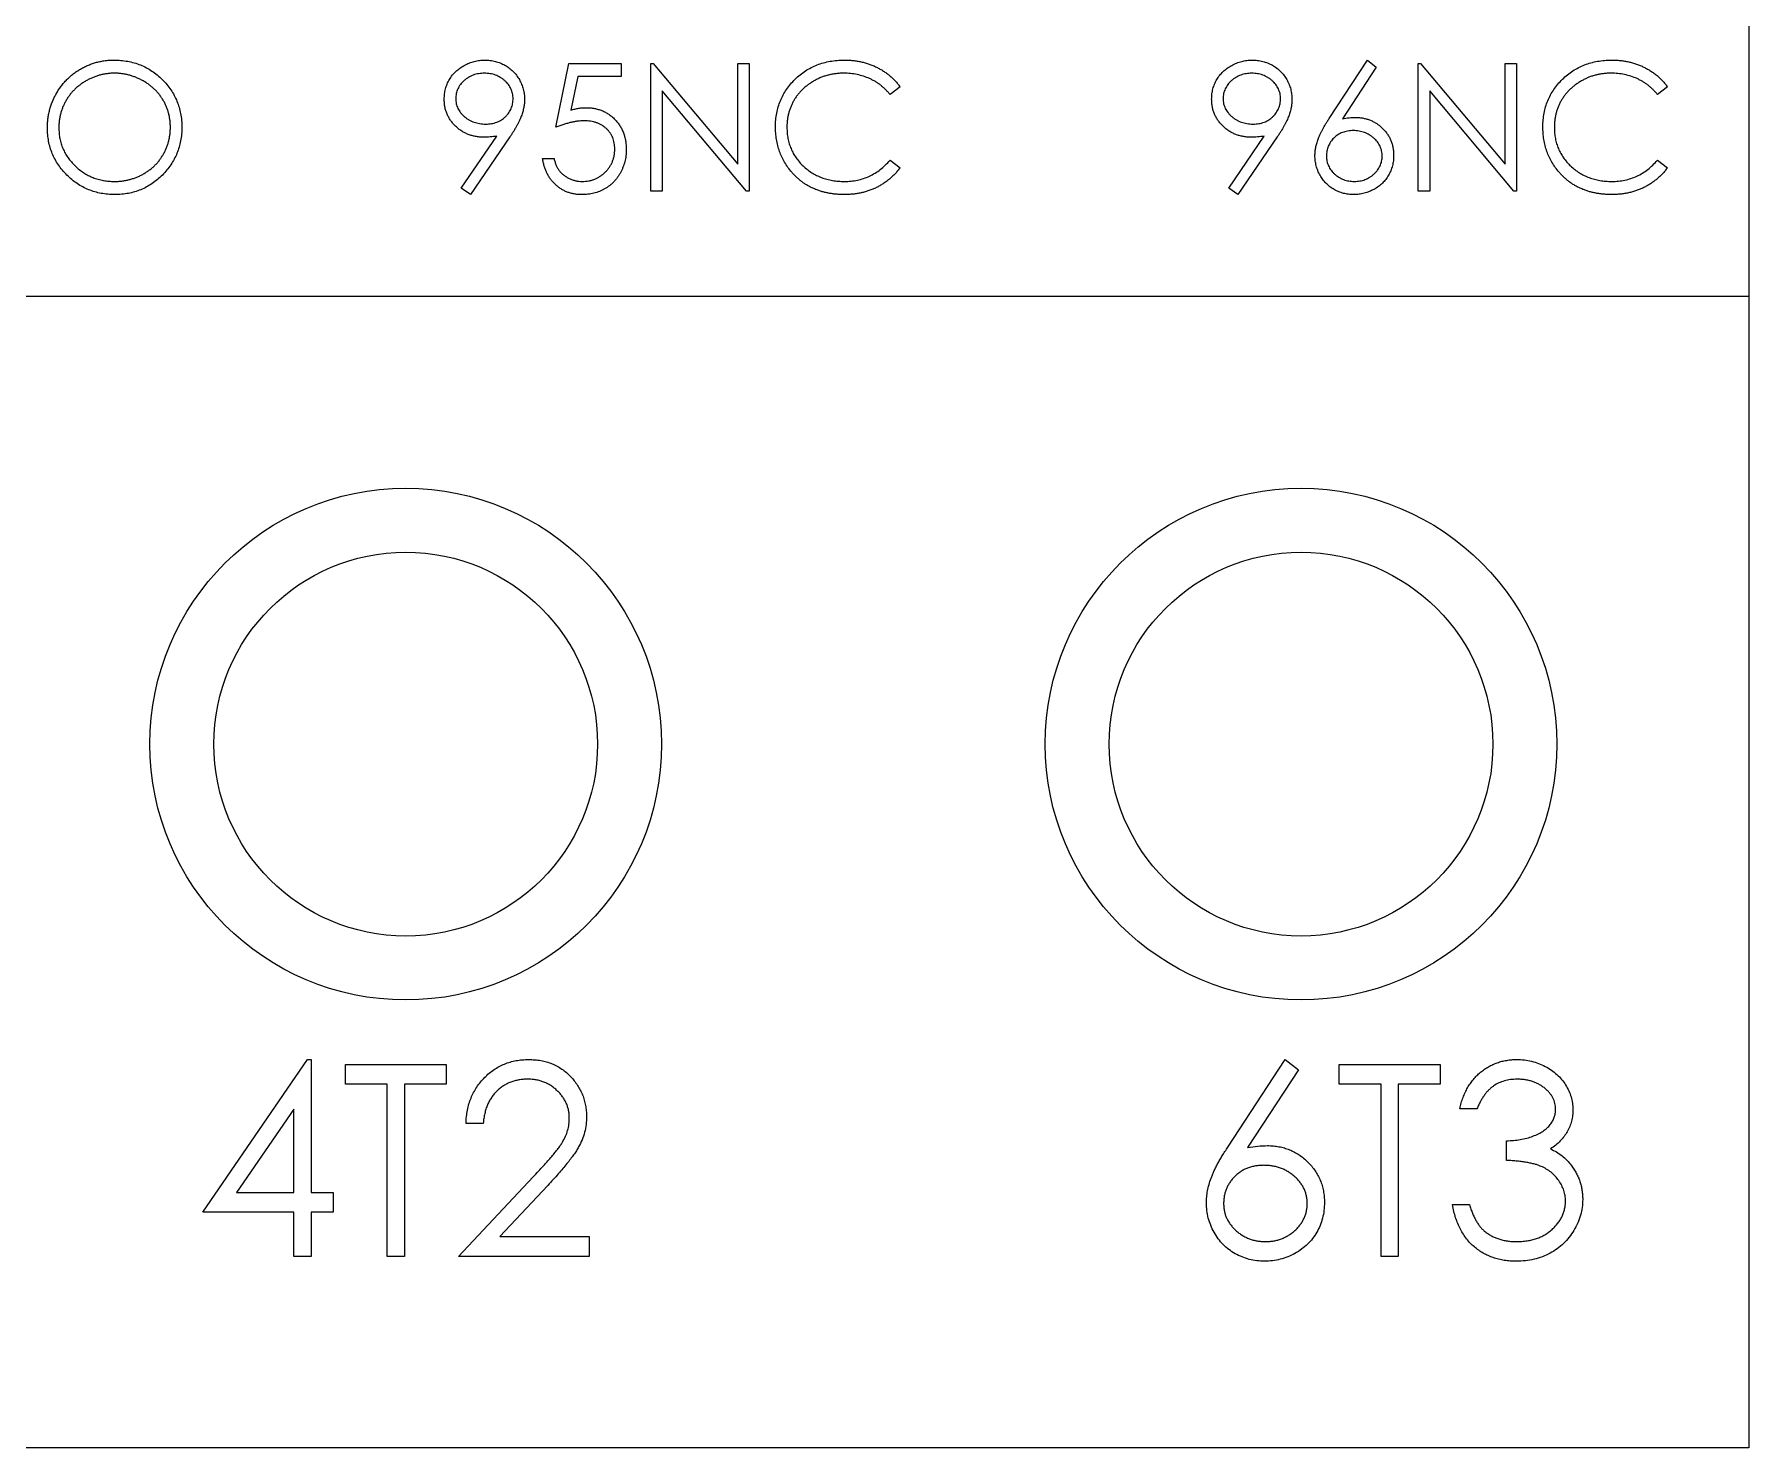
# Model space of a CAD drawing. Extents: x 401027 to 401627, y 327169 to 327869.
# Drawn here: x 401341.57 to 401368.38, y 327333.24 to 327355.34 of the extents above; entities that cross this region are included whole.
import ezdxf

# ---------------------------------------------------------------- set-up
doc = ezdxf.new("R2010")
doc.units = 0
doc.header["$MEASUREMENT"] = 0
doc.layers.add('PV-261', color=7, linetype='Continuous')

# ---------------------------------------------------------------- blocks, each defined once
blk = doc.blocks.new('Manufacturer上海良信PartName热继电器SeriesNDR2-38ShellFrameLimitingCurrentRemarkPartTypeMinCurrent1MaxCurrent38Poles3PMinPower0MaxPower0LibType3DelFlgfalseUpdateDate2023-01-0100000')
at = {"layer": 'PV-261'}
for p, q in [((22.5, -2.5), (22.5, -14.5)), ((3.846, -11.857), (4.051, -10.857)), ((4.051, -10.857), (4.871, -10.857)), ((4.871, -10.857), (4.871, -11.063)), ((5.333, -12.857), (5.333, -10.857)), ((5.333, -10.857), (5.37, -10.857)), ((5.37, -10.857), (6.692, -12.432)), ((6.692, -12.432), (6.692, -10.857)), ((6.692, -10.857), (6.871, -10.857)), ((6.871, -10.857), (6.871, -12.857)), ((15.941, -11.719), (16.538, -10.806)), ((16.676, -10.915), (16.148, -11.723)), ((16.538, -10.806), (16.676, -10.915)), ((17.333, -12.857), (17.333, -10.857)), ((17.333, -10.857), (17.37, -10.857)), ((17.37, -10.857), (18.692, -12.432)), ((18.692, -12.432), (18.692, -10.857)), ((18.692, -10.857), (18.871, -10.857)), ((18.871, -10.857), (18.871, -12.857)), ((4.191, -11.063), (4.083, -11.589)), ((4.871, -11.063), (4.191, -11.063)), ((9.23, -11.224), (9.073, -11.345)), ((21.23, -11.224), (21.073, -11.345)), ((6.83, -12.857), (5.512, -11.287)), ((5.512, -11.287), (5.512, -12.857)), ((18.83, -12.857), (17.512, -11.287)), ((17.512, -11.287), (17.512, -12.857)), ((2.369, -12.809), (2.925, -11.996)), ((3.128, -12.008), (2.512, -12.909)), ((14.369, -12.809), (14.925, -11.996)), ((15.128, -12.008), (14.512, -12.909)), ((3.64, -12.345), (3.82, -12.345)), ((9.073, -12.37), (9.23, -12.489)), ((21.073, -12.37), (21.23, -12.489)), ((2.512, -12.909), (2.369, -12.809)), ((5.512, -12.857), (5.333, -12.857)), ((6.871, -12.857), (6.83, -12.857)), ((14.512, -12.909), (14.369, -12.809)), ((17.512, -12.857), (17.333, -12.857)), ((18.871, -12.857), (18.83, -12.857)), ((22.5, -14.5), (-22.5, -14.5)), ((22.5, -14.5), (22.5, -32.5)), ((-1.673, -28.816), (-0.035, -26.431)), ((-0.035, -26.431), (0.02, -26.431)), ((0.02, -26.431), (0.02, -28.508)), ((0.558, -26.508), (2.135, -26.508)), ((0.558, -26.816), (0.558, -26.508)), ((2.135, -26.508), (2.135, -26.816)), ((14.355, -27.8), (15.251, -26.431)), ((15.251, -26.431), (15.458, -26.594)), ((16.097, -26.816), (16.097, -26.508)), ((16.097, -26.508), (17.674, -26.508)), ((17.674, -26.508), (17.674, -26.816)), ((15.458, -26.594), (14.665, -27.806)), ((1.212, -26.816), (0.558, -26.816)), ((1.212, -29.508), (1.212, -26.816)), ((2.135, -26.816), (1.481, -26.816)), ((1.481, -26.816), (1.481, -29.508)), ((16.751, -26.816), (16.097, -26.816)), ((16.751, -29.508), (16.751, -26.816)), ((17.674, -26.816), (17.02, -26.816)), ((17.02, -26.816), (17.02, -29.508)), ((-0.249, -27.205), (-1.144, -28.508)), ((-0.249, -28.508), (-0.249, -27.205)), ((18.251, -27.2), (17.981, -27.2)), ((2.712, -27.431), (2.443, -27.431)), ((18.712, -28.008), (18.712, -27.7)), ((2.327, -29.508), (3.491, -28.266)), ((3.721, -28.399), (2.97, -29.2)), ((-1.144, -28.508), (-0.249, -28.508)), ((0.02, -28.508), (0.366, -28.508)), ((0.366, -28.508), (0.366, -28.816)), ((-0.249, -28.816), (-1.673, -28.816)), ((-0.249, -29.508), (-0.249, -28.816)), ((0.366, -28.816), (0.02, -28.816)), ((0.02, -28.816), (0.02, -29.508)), ((17.866, -28.7), (18.135, -28.7)), ((2.97, -29.2), (4.366, -29.2)), ((4.366, -29.2), (4.366, -29.508)), ((0.02, -29.508), (-0.249, -29.508)), ((1.481, -29.508), (1.212, -29.508)), ((4.366, -29.508), (2.327, -29.508)), ((17.02, -29.508), (16.751, -29.508)), ((22.5, -32.5), (-22.5, -32.5))]:
    blk.add_line(p, q, dxfattribs=at)
for centre, radius in [((1.5, -21.5), 4), ((15.5, -21.5), 4), ((1.5, -21.5), 3), ((15.5, -21.5), 3)]:
    blk.add_circle(centre, radius, dxfattribs=at)
for points, knots in [([(-4.103, -11.866), (-4.103, -11.842), (-4.102, -11.795), (-4.095, -11.725), (-4.084, -11.656), (-4.069, -11.588), (-4.049, -11.522), (-4.026, -11.457), (-3.997, -11.393), (-3.965, -11.331), (-3.929, -11.271), (-3.889, -11.215), (-3.846, -11.161), (-3.8, -11.111), (-3.751, -11.065), (-3.699, -11.021), (-3.643, -10.981), (-3.585, -10.945), (-3.525, -10.912), (-3.462, -10.884), (-3.399, -10.86), (-3.335, -10.84), (-3.269, -10.825), (-3.202, -10.814), (-3.134, -10.807), (-3.088, -10.806), (-3.065, -10.806)], [0, 0, 0, 0, 0.043209, 0.085873, 0.12812, 0.170152, 0.211918, 0.253753, 0.296006, 0.338443, 0.381015, 0.42282, 0.464089, 0.505126, 0.545975, 0.586985, 0.628339, 0.670084, 0.711992, 0.753039, 0.794049, 0.834886, 0.875498, 0.916547, 0.958004, 1, 1, 1, 1]), ([(-3.065, -10.806), (-3.028, -10.807), (-2.955, -10.809), (-2.848, -10.823), (-2.746, -10.847), (-2.648, -10.88), (-2.555, -10.923), (-2.467, -10.976), (-2.383, -11.038), (-2.305, -11.109), (-2.234, -11.186), (-2.171, -11.269), (-2.119, -11.356), (-2.075, -11.448), (-2.041, -11.544), (-2.018, -11.644), (-2.003, -11.749), (-2.001, -11.82), (-2.001, -11.857)], [0, 0, 0, 0, 0.06657, 0.130749, 0.193413, 0.254989, 0.316114, 0.377262, 0.439401, 0.502971, 0.566525, 0.628231, 0.689091, 0.749345, 0.81017, 0.87161, 0.934869, 1, 1, 1, 1]), ([(2.102, -11.419), (2.103, -11.391), (2.105, -11.336), (2.121, -11.256), (2.146, -11.18), (2.182, -11.108), (2.227, -11.043), (2.282, -10.983), (2.345, -10.932), (2.415, -10.887), (2.492, -10.851), (2.572, -10.825), (2.654, -10.809), (2.71, -10.807), (2.739, -10.806)], [0, 0, 0, 0, 0.085249, 0.167327, 0.248175, 0.328829, 0.409908, 0.490584, 0.572993, 0.658265, 0.744222, 0.82906, 0.913938, 1, 1, 1, 1]), ([(2.739, -10.806), (2.766, -10.807), (2.821, -10.809), (2.902, -10.824), (2.979, -10.85), (3.052, -10.885), (3.12, -10.929), (3.181, -10.982), (3.234, -11.043), (3.278, -11.111), (3.314, -11.184), (3.34, -11.261), (3.355, -11.34), (3.357, -11.394), (3.358, -11.421)], [0, 0, 0, 0, 0.085532, 0.169003, 0.251943, 0.335682, 0.419409, 0.501265, 0.583703, 0.668, 0.751919, 0.834598, 0.916526, 1, 1, 1, 1]), ([(7.282, -11.846), (7.282, -11.81), (7.284, -11.739), (7.299, -11.635), (7.323, -11.536), (7.357, -11.441), (7.4, -11.35), (7.453, -11.264), (7.516, -11.182), (7.587, -11.105), (7.666, -11.035), (7.75, -10.973), (7.84, -10.922), (7.934, -10.879), (8.033, -10.846), (8.137, -10.823), (8.246, -10.809), (8.32, -10.807), (8.358, -10.806)], [0, 0, 0, 0, 0.064558, 0.127014, 0.187955, 0.248014, 0.307748, 0.368235, 0.42947, 0.492743, 0.556258, 0.618217, 0.679655, 0.741246, 0.803415, 0.866815, 0.932328, 1, 1, 1, 1]), ([(8.358, -10.806), (8.381, -10.806), (8.426, -10.807), (8.493, -10.812), (8.559, -10.821), (8.623, -10.833), (8.685, -10.848), (8.745, -10.868), (8.804, -10.89), (8.861, -10.916), (8.916, -10.945), (8.969, -10.976), (9.019, -11.011), (9.067, -11.048), (9.111, -11.088), (9.154, -11.13), (9.194, -11.176), (9.218, -11.208), (9.23, -11.224)], [0, 0, 0, 0, 0.068548, 0.135683, 0.201215, 0.265682, 0.329267, 0.392395, 0.45507, 0.517127, 0.57879, 0.63974, 0.700192, 0.759806, 0.819628, 0.879355, 0.939512, 1, 1, 1, 1]), ([(14.102, -11.419), (14.103, -11.391), (14.105, -11.336), (14.121, -11.256), (14.146, -11.18), (14.182, -11.108), (14.227, -11.043), (14.282, -10.983), (14.345, -10.932), (14.415, -10.887), (14.492, -10.851), (14.572, -10.825), (14.654, -10.809), (14.71, -10.807), (14.739, -10.806)], [0, 0, 0, 0, 0.085249, 0.167327, 0.248175, 0.328829, 0.409908, 0.490584, 0.572993, 0.658265, 0.744222, 0.82906, 0.913938, 1, 1, 1, 1]), ([(14.739, -10.806), (14.766, -10.807), (14.821, -10.809), (14.902, -10.824), (14.979, -10.85), (15.052, -10.885), (15.12, -10.929), (15.181, -10.982), (15.234, -11.043), (15.278, -11.111), (15.314, -11.184), (15.34, -11.261), (15.355, -11.34), (15.357, -11.394), (15.358, -11.421)], [0, 0, 0, 0, 0.085532, 0.169003, 0.251943, 0.335682, 0.419409, 0.501265, 0.583703, 0.668, 0.751919, 0.834598, 0.916526, 1, 1, 1, 1]), ([(19.282, -11.846), (19.282, -11.81), (19.284, -11.739), (19.299, -11.635), (19.323, -11.536), (19.357, -11.441), (19.4, -11.35), (19.453, -11.264), (19.516, -11.182), (19.587, -11.105), (19.666, -11.035), (19.75, -10.973), (19.84, -10.922), (19.934, -10.879), (20.033, -10.846), (20.137, -10.823), (20.246, -10.809), (20.32, -10.807), (20.358, -10.806)], [0, 0, 0, 0, 0.064558, 0.127014, 0.187955, 0.248014, 0.307748, 0.368235, 0.42947, 0.492743, 0.556258, 0.618217, 0.679655, 0.741246, 0.803415, 0.866815, 0.932328, 1, 1, 1, 1]), ([(20.358, -10.806), (20.381, -10.806), (20.426, -10.807), (20.493, -10.812), (20.559, -10.821), (20.623, -10.833), (20.685, -10.848), (20.745, -10.868), (20.804, -10.89), (20.861, -10.916), (20.916, -10.945), (20.969, -10.976), (21.019, -11.011), (21.067, -11.048), (21.111, -11.088), (21.154, -11.13), (21.194, -11.176), (21.218, -11.208), (21.23, -11.224)], [0, 0, 0, 0, 0.068548, 0.135683, 0.201215, 0.265682, 0.329267, 0.392395, 0.45507, 0.517127, 0.57879, 0.63974, 0.700192, 0.759806, 0.819628, 0.879355, 0.939512, 1, 1, 1, 1]), ([(-3.056, -11.011), (-3.075, -11.011), (-3.113, -11.012), (-3.169, -11.018), (-3.224, -11.027), (-3.279, -11.039), (-3.333, -11.056), (-3.386, -11.075), (-3.438, -11.099), (-3.489, -11.125), (-3.539, -11.155), (-3.586, -11.187), (-3.63, -11.222), (-3.672, -11.259), (-3.71, -11.299), (-3.746, -11.341), (-3.779, -11.386), (-3.809, -11.434), (-3.836, -11.483), (-3.86, -11.533), (-3.879, -11.585), (-3.895, -11.639), (-3.908, -11.693), (-3.917, -11.749), (-3.923, -11.807), (-3.923, -11.846), (-3.924, -11.865)], [0, 0, 0, 0, 0.042023, 0.083645, 0.124984, 0.166247, 0.207702, 0.249631, 0.291742, 0.334743, 0.37746, 0.419556, 0.461044, 0.502096, 0.542891, 0.583801, 0.624864, 0.666225, 0.707399, 0.748557, 0.789655, 0.83074, 0.87207, 0.913993, 0.956498, 1, 1, 1, 1]), ([(-2.18, -11.856), (-2.18, -11.837), (-2.181, -11.798), (-2.187, -11.742), (-2.195, -11.686), (-2.208, -11.632), (-2.224, -11.579), (-2.244, -11.528), (-2.267, -11.478), (-2.294, -11.43), (-2.324, -11.384), (-2.357, -11.339), (-2.393, -11.298), (-2.431, -11.258), (-2.473, -11.221), (-2.518, -11.187), (-2.565, -11.155), (-2.616, -11.125), (-2.668, -11.098), (-2.721, -11.075), (-2.775, -11.056), (-2.829, -11.039), (-2.885, -11.027), (-2.941, -11.018), (-2.998, -11.012), (-3.037, -11.011), (-3.056, -11.011)], [0, 0, 0, 0, 0.042915, 0.08513, 0.126473, 0.167453, 0.207976, 0.248249, 0.28875, 0.32967, 0.370537, 0.411129, 0.451819, 0.492406, 0.533486, 0.575263, 0.617441, 0.660672, 0.70394, 0.746868, 0.789079, 0.831104, 0.873238, 0.915166, 0.957381, 1, 1, 1, 1]), ([(2.729, -11.011), (2.714, -11.012), (2.684, -11.013), (2.64, -11.018), (2.598, -11.027), (2.557, -11.04), (2.518, -11.056), (2.481, -11.076), (2.446, -11.1), (2.412, -11.127), (2.381, -11.157), (2.355, -11.188), (2.332, -11.221), (2.314, -11.256), (2.299, -11.292), (2.289, -11.329), (2.283, -11.369), (2.282, -11.395), (2.282, -11.409)], [0, 0, 0, 0, 0.068712, 0.134812, 0.199538, 0.263335, 0.326747, 0.390328, 0.454126, 0.519203, 0.58351, 0.645497, 0.70529, 0.763488, 0.821856, 0.880004, 0.939108, 1, 1, 1, 1]), ([(3.179, -11.409), (3.179, -11.395), (3.178, -11.369), (3.172, -11.329), (3.161, -11.292), (3.147, -11.256), (3.128, -11.221), (3.105, -11.188), (3.079, -11.157), (3.048, -11.127), (3.015, -11.1), (2.979, -11.076), (2.942, -11.056), (2.903, -11.04), (2.862, -11.027), (2.819, -11.018), (2.775, -11.013), (2.745, -11.012), (2.729, -11.011)], [0, 0, 0, 0, 0.06076, 0.119735, 0.177757, 0.235999, 0.29407, 0.353733, 0.415973, 0.48014, 0.545076, 0.608735, 0.672178, 0.735453, 0.799112, 0.864284, 0.930837, 1, 1, 1, 1]), ([(8.346, -11.011), (8.326, -11.011), (8.286, -11.012), (8.227, -11.018), (8.169, -11.027), (8.112, -11.039), (8.056, -11.055), (8.001, -11.074), (7.948, -11.098), (7.896, -11.124), (7.846, -11.153), (7.798, -11.186), (7.754, -11.22), (7.712, -11.257), (7.673, -11.296), (7.637, -11.338), (7.604, -11.383), (7.574, -11.429), (7.547, -11.478), (7.525, -11.528), (7.505, -11.579), (7.489, -11.633), (7.476, -11.687), (7.468, -11.743), (7.462, -11.801), (7.461, -11.84), (7.461, -11.859)], [0, 0, 0, 0, 0.043955, 0.087502, 0.130463, 0.172752, 0.215403, 0.25765, 0.300153, 0.343121, 0.385925, 0.427686, 0.468818, 0.509492, 0.549883, 0.58998, 0.630405, 0.670869, 0.711384, 0.751627, 0.791776, 0.832459, 0.873319, 0.914543, 0.956924, 1, 1, 1, 1]), ([(9.073, -11.345), (9.062, -11.331), (9.04, -11.305), (9.004, -11.267), (8.967, -11.233), (8.928, -11.2), (8.887, -11.17), (8.845, -11.143), (8.8, -11.118), (8.739, -11.088), (8.66, -11.057), (8.559, -11.031), (8.454, -11.014), (8.383, -11.012), (8.346, -11.011)], [0, 0, 0, 0, 0.063163, 0.125475, 0.187121, 0.248294, 0.309295, 0.36985, 0.430973, 0.492456, 0.616148, 0.740844, 0.868183, 1, 1, 1, 1]), ([(14.729, -11.011), (14.714, -11.012), (14.684, -11.013), (14.64, -11.018), (14.598, -11.027), (14.557, -11.04), (14.518, -11.056), (14.481, -11.076), (14.446, -11.1), (14.412, -11.127), (14.381, -11.157), (14.355, -11.188), (14.332, -11.221), (14.314, -11.256), (14.299, -11.292), (14.289, -11.329), (14.283, -11.369), (14.282, -11.395), (14.282, -11.409)], [0, 0, 0, 0, 0.068712, 0.134812, 0.199538, 0.263335, 0.326747, 0.390328, 0.454126, 0.519203, 0.58351, 0.645497, 0.70529, 0.763488, 0.821856, 0.880004, 0.939108, 1, 1, 1, 1]), ([(15.179, -11.409), (15.179, -11.395), (15.178, -11.369), (15.172, -11.329), (15.161, -11.292), (15.147, -11.256), (15.128, -11.221), (15.105, -11.188), (15.079, -11.157), (15.048, -11.127), (15.015, -11.1), (14.979, -11.076), (14.942, -11.056), (14.903, -11.04), (14.862, -11.027), (14.819, -11.018), (14.775, -11.013), (14.745, -11.012), (14.729, -11.011)], [0, 0, 0, 0, 0.06076, 0.119735, 0.177757, 0.235999, 0.29407, 0.353733, 0.415973, 0.48014, 0.545076, 0.608735, 0.672178, 0.735453, 0.799112, 0.864284, 0.930837, 1, 1, 1, 1]), ([(20.346, -11.011), (20.326, -11.011), (20.286, -11.012), (20.227, -11.018), (20.169, -11.027), (20.112, -11.039), (20.056, -11.055), (20.001, -11.074), (19.948, -11.098), (19.896, -11.124), (19.846, -11.153), (19.798, -11.186), (19.754, -11.22), (19.712, -11.257), (19.673, -11.296), (19.637, -11.338), (19.604, -11.383), (19.574, -11.429), (19.547, -11.478), (19.525, -11.528), (19.505, -11.579), (19.489, -11.633), (19.476, -11.687), (19.468, -11.743), (19.462, -11.801), (19.461, -11.84), (19.461, -11.859)], [0, 0, 0, 0, 0.043955, 0.087502, 0.130463, 0.172752, 0.215403, 0.25765, 0.300153, 0.343121, 0.385925, 0.427686, 0.468818, 0.509492, 0.549883, 0.58998, 0.630405, 0.670869, 0.711384, 0.751627, 0.791776, 0.832459, 0.873319, 0.914543, 0.956924, 1, 1, 1, 1]), ([(21.073, -11.345), (21.062, -11.331), (21.04, -11.305), (21.004, -11.267), (20.967, -11.233), (20.928, -11.2), (20.887, -11.17), (20.845, -11.143), (20.8, -11.118), (20.739, -11.088), (20.66, -11.057), (20.559, -11.031), (20.454, -11.014), (20.383, -11.012), (20.346, -11.011)], [0, 0, 0, 0, 0.063163, 0.125475, 0.187121, 0.248294, 0.309295, 0.36985, 0.430973, 0.492456, 0.616148, 0.740844, 0.868183, 1, 1, 1, 1]), ([(2.715, -12.011), (2.694, -12.011), (2.652, -12.01), (2.592, -12.001), (2.534, -11.988), (2.478, -11.969), (2.425, -11.945), (2.374, -11.916), (2.325, -11.881), (2.28, -11.841), (2.238, -11.797), (2.202, -11.751), (2.171, -11.701), (2.146, -11.65), (2.126, -11.595), (2.112, -11.539), (2.104, -11.479), (2.103, -11.439), (2.102, -11.419)], [0, 0, 0, 0, 0.0662949, 0.1301311, 0.1928622, 0.25436, 0.3159098, 0.3773381, 0.4402053, 0.5041751, 0.5680336, 0.6302277, 0.6908615, 0.7514218, 0.8114657, 0.8727505, 0.9353907, 1, 1, 1, 1]), ([(2.282, -11.409), (2.282, -11.422), (2.283, -11.449), (2.289, -11.488), (2.3, -11.526), (2.315, -11.562), (2.334, -11.596), (2.358, -11.629), (2.386, -11.661), (2.418, -11.69), (2.452, -11.718), (2.489, -11.741), (2.528, -11.761), (2.569, -11.778), (2.611, -11.79), (2.655, -11.8), (2.701, -11.805), (2.732, -11.806), (2.748, -11.806)], [0, 0, 0, 0, 0.05954, 0.117423, 0.17444, 0.231734, 0.289722, 0.3492, 0.410516, 0.47508, 0.540094, 0.604444, 0.668697, 0.73211, 0.796739, 0.862906, 0.930462, 1, 1, 1, 1]), ([(2.748, -11.806), (2.764, -11.806), (2.795, -11.805), (2.84, -11.8), (2.883, -11.791), (2.923, -11.777), (2.962, -11.762), (2.997, -11.742), (3.03, -11.718), (3.061, -11.691), (3.089, -11.661), (3.113, -11.629), (3.133, -11.596), (3.15, -11.561), (3.163, -11.525), (3.173, -11.488), (3.178, -11.449), (3.179, -11.422), (3.179, -11.409)], [0, 0, 0, 0, 0.072713, 0.141547, 0.208363, 0.272462, 0.33539, 0.397711, 0.459383, 0.522098, 0.584315, 0.644392, 0.703345, 0.761509, 0.82003, 0.878517, 0.938265, 1, 1, 1, 1]), ([(3.358, -11.421), (3.358, -11.442), (3.356, -11.484), (3.347, -11.549), (3.331, -11.615), (3.312, -11.671), (3.294, -11.717), (3.278, -11.753), (3.259, -11.792), (3.237, -11.832), (3.214, -11.873), (3.188, -11.917), (3.159, -11.962), (3.139, -11.992), (3.128, -12.008)], [0, 0, 0, 0, 0.09832, 0.199417, 0.305603, 0.416162, 0.474582, 0.537006, 0.603857, 0.67409, 0.749417, 0.828253, 0.912054, 1, 1, 1, 1]), ([(14.715, -12.011), (14.694, -12.011), (14.652, -12.01), (14.592, -12.001), (14.534, -11.988), (14.478, -11.969), (14.425, -11.945), (14.374, -11.916), (14.325, -11.881), (14.28, -11.841), (14.238, -11.797), (14.202, -11.751), (14.171, -11.701), (14.146, -11.65), (14.126, -11.595), (14.112, -11.539), (14.104, -11.479), (14.103, -11.439), (14.102, -11.419)], [0, 0, 0, 0, 0.0662949, 0.1301311, 0.1928622, 0.25436, 0.3159098, 0.3773381, 0.4402053, 0.5041751, 0.5680336, 0.6302277, 0.6908615, 0.7514218, 0.8114657, 0.8727505, 0.9353907, 1, 1, 1, 1]), ([(14.282, -11.409), (14.282, -11.422), (14.283, -11.449), (14.289, -11.488), (14.3, -11.526), (14.315, -11.562), (14.334, -11.596), (14.358, -11.629), (14.386, -11.661), (14.418, -11.69), (14.452, -11.718), (14.489, -11.741), (14.528, -11.761), (14.569, -11.778), (14.611, -11.79), (14.655, -11.8), (14.701, -11.805), (14.732, -11.806), (14.748, -11.806)], [0, 0, 0, 0, 0.05954, 0.117423, 0.17444, 0.231734, 0.289722, 0.3492, 0.410516, 0.47508, 0.540094, 0.604444, 0.668697, 0.73211, 0.796739, 0.862906, 0.930462, 1, 1, 1, 1]), ([(14.748, -11.806), (14.764, -11.806), (14.795, -11.805), (14.84, -11.8), (14.883, -11.791), (14.923, -11.777), (14.962, -11.762), (14.997, -11.742), (15.03, -11.718), (15.061, -11.691), (15.089, -11.661), (15.113, -11.629), (15.133, -11.596), (15.15, -11.561), (15.163, -11.525), (15.173, -11.488), (15.178, -11.449), (15.179, -11.422), (15.179, -11.409)], [0, 0, 0, 0, 0.072713, 0.141547, 0.208363, 0.272462, 0.33539, 0.397711, 0.459383, 0.522098, 0.584315, 0.644392, 0.703345, 0.761509, 0.82003, 0.878517, 0.938265, 1, 1, 1, 1]), ([(15.358, -11.421), (15.358, -11.442), (15.356, -11.484), (15.347, -11.549), (15.331, -11.615), (15.312, -11.671), (15.294, -11.717), (15.278, -11.753), (15.259, -11.792), (15.237, -11.832), (15.214, -11.873), (15.188, -11.917), (15.159, -11.962), (15.139, -11.992), (15.128, -12.008)], [0, 0, 0, 0, 0.09832, 0.1994175, 0.3056026, 0.4161624, 0.4745824, 0.5370065, 0.6038574, 0.6740896, 0.749417, 0.8282535, 0.9120542, 1, 1, 1, 1]), ([(4.286, -11.755), (4.271, -11.755), (4.239, -11.756), (4.19, -11.761), (4.138, -11.769), (4.084, -11.78), (4.028, -11.795), (3.969, -11.812), (3.908, -11.833), (3.867, -11.849), (3.846, -11.857)], [0, 0, 0, 0, 0.102203, 0.211023, 0.3251, 0.446502, 0.573788, 0.708901, 0.850358, 1, 1, 1, 1]), ([(4.083, -11.589), (4.104, -11.583), (4.145, -11.571), (4.206, -11.559), (4.263, -11.551), (4.301, -11.55), (4.319, -11.55)], [0, 0, 0, 0, 0.275068, 0.532901, 0.773973, 1, 1, 1, 1]), ([(4.769, -12.196), (4.768, -12.18), (4.768, -12.149), (4.762, -12.103), (4.751, -12.059), (4.737, -12.018), (4.718, -11.979), (4.696, -11.942), (4.669, -11.908), (4.638, -11.877), (4.604, -11.848), (4.566, -11.823), (4.526, -11.802), (4.484, -11.784), (4.438, -11.771), (4.39, -11.762), (4.339, -11.756), (4.304, -11.755), (4.286, -11.755)], [0, 0, 0, 0, 0.065351, 0.127916, 0.18836, 0.247216, 0.30563, 0.36377, 0.422661, 0.482687, 0.5433, 0.604118, 0.664965, 0.727413, 0.791468, 0.858055, 0.927037, 1, 1, 1, 1]), ([(4.319, -11.55), (4.341, -11.55), (4.385, -11.551), (4.449, -11.56), (4.511, -11.575), (4.569, -11.595), (4.624, -11.62), (4.676, -11.652), (4.725, -11.69), (4.771, -11.733), (4.813, -11.78), (4.849, -11.831), (4.88, -11.885), (4.905, -11.943), (4.925, -12.003), (4.938, -12.068), (4.947, -12.135), (4.948, -12.181), (4.948, -12.204)], [0, 0, 0, 0, 0.065808, 0.129394, 0.190894, 0.251281, 0.310815, 0.370371, 0.430768, 0.492881, 0.555104, 0.616067, 0.677256, 0.73826, 0.800762, 0.864778, 0.931045, 1, 1, 1, 1]), ([(15.717, -12.3), (15.718, -12.279), (15.719, -12.237), (15.729, -12.173), (15.745, -12.108), (15.762, -12.053), (15.78, -12.008), (15.795, -11.971), (15.814, -11.934), (15.835, -11.894), (15.858, -11.852), (15.883, -11.809), (15.911, -11.764), (15.931, -11.734), (15.941, -11.719)], [0, 0, 0, 0, 0.097818, 0.199726, 0.305276, 0.415811, 0.474472, 0.537274, 0.603657, 0.674299, 0.749834, 0.828598, 0.912378, 1, 1, 1, 1]), ([(16.148, -11.723), (16.183, -11.717), (16.252, -11.706), (16.321, -11.704), (16.355, -11.704)], [0, 0, 0, 0, 0.512659, 1, 1, 1, 1]), ([(16.355, -11.704), (16.375, -11.704), (16.415, -11.705), (16.474, -11.713), (16.53, -11.726), (16.584, -11.746), (16.636, -11.77), (16.685, -11.799), (16.732, -11.834), (16.776, -11.874), (16.816, -11.918), (16.852, -11.964), (16.882, -12.013), (16.906, -12.065), (16.925, -12.119), (16.938, -12.176), (16.947, -12.235), (16.948, -12.276), (16.948, -12.296)], [0, 0, 0, 0, 0.065231, 0.128405, 0.190067, 0.250943, 0.311546, 0.372863, 0.435024, 0.499072, 0.563091, 0.62551, 0.68668, 0.747283, 0.808563, 0.870742, 0.934341, 1, 1, 1, 1]), ([(-3.049, -12.909), (-3.085, -12.908), (-3.156, -12.906), (-3.261, -12.891), (-3.362, -12.868), (-3.458, -12.834), (-3.55, -12.791), (-3.638, -12.738), (-3.721, -12.676), (-3.799, -12.605), (-3.87, -12.528), (-3.932, -12.445), (-3.985, -12.358), (-4.028, -12.267), (-4.062, -12.173), (-4.085, -12.074), (-4.1, -11.972), (-4.102, -11.902), (-4.103, -11.866)], [0, 0, 0, 0, 0.065819, 0.129747, 0.192072, 0.253459, 0.31457, 0.37628, 0.439026, 0.503267, 0.567493, 0.629705, 0.691, 0.751452, 0.812004, 0.87315, 0.935635, 1, 1, 1, 1]), ([(-3.924, -11.865), (-3.923, -11.894), (-3.921, -11.951), (-3.909, -12.034), (-3.89, -12.114), (-3.861, -12.191), (-3.825, -12.264), (-3.781, -12.334), (-3.729, -12.4), (-3.67, -12.462), (-3.605, -12.518), (-3.537, -12.568), (-3.465, -12.61), (-3.389, -12.644), (-3.31, -12.671), (-3.228, -12.69), (-3.143, -12.702), (-3.085, -12.703), (-3.056, -12.704)], [0, 0, 0, 0, 0.064504, 0.126899, 0.187747, 0.24815, 0.308586, 0.369583, 0.431827, 0.49618, 0.560668, 0.623504, 0.68526, 0.746537, 0.808327, 0.870486, 0.934317, 1, 1, 1, 1]), ([(-3.056, -12.704), (-3.036, -12.703), (-2.997, -12.703), (-2.938, -12.697), (-2.881, -12.689), (-2.825, -12.676), (-2.77, -12.66), (-2.716, -12.642), (-2.664, -12.619), (-2.612, -12.593), (-2.563, -12.564), (-2.516, -12.532), (-2.472, -12.497), (-2.43, -12.461), (-2.392, -12.421), (-2.356, -12.379), (-2.324, -12.334), (-2.294, -12.287), (-2.267, -12.238), (-2.244, -12.187), (-2.224, -12.136), (-2.208, -12.082), (-2.195, -12.028), (-2.187, -11.972), (-2.181, -11.914), (-2.18, -11.876), (-2.18, -11.856)], [0, 0, 0, 0, 0.043633, 0.086538, 0.129177, 0.171436, 0.213416, 0.255266, 0.297369, 0.339941, 0.382347, 0.423953, 0.464871, 0.505572, 0.546003, 0.586568, 0.627065, 0.668271, 0.709549, 0.750428, 0.791096, 0.832027, 0.873136, 0.914611, 0.956956, 1, 1, 1, 1]), ([(-2.001, -11.857), (-2.001, -11.893), (-2.003, -11.963), (-2.018, -12.068), (-2.042, -12.168), (-2.075, -12.263), (-2.118, -12.355), (-2.171, -12.443), (-2.233, -12.526), (-2.304, -12.604), (-2.382, -12.675), (-2.465, -12.737), (-2.551, -12.791), (-2.643, -12.834), (-2.738, -12.868), (-2.838, -12.891), (-2.942, -12.906), (-3.013, -12.908), (-3.049, -12.909)], [0, 0, 0, 0, 0.065227, 0.128569, 0.19032, 0.251378, 0.312388, 0.373789, 0.436431, 0.500567, 0.564687, 0.627136, 0.688455, 0.749246, 0.810155, 0.871671, 0.934773, 1, 1, 1, 1]), ([(2.925, -11.996), (2.889, -12), (2.82, -12.009), (2.749, -12.01), (2.715, -12.011)], [0, 0, 0, 0, 0.507858, 1, 1, 1, 1]), ([(7.535, -12.559), (7.515, -12.534), (7.475, -12.485), (7.423, -12.404), (7.379, -12.321), (7.343, -12.233), (7.316, -12.142), (7.296, -12.046), (7.284, -11.947), (7.282, -11.88), (7.282, -11.846)], [0, 0, 0, 0, 0.124329, 0.247156, 0.36878, 0.490734, 0.613614, 0.738958, 0.867311, 1, 1, 1, 1]), ([(7.461, -11.859), (7.462, -11.889), (7.463, -11.947), (7.476, -12.032), (7.495, -12.113), (7.524, -12.191), (7.559, -12.265), (7.604, -12.335), (7.655, -12.401), (7.715, -12.463), (7.78, -12.519), (7.851, -12.569), (7.925, -12.61), (8.004, -12.645), (8.087, -12.671), (8.174, -12.69), (8.265, -12.702), (8.327, -12.703), (8.359, -12.704)], [0, 0, 0, 0, 0.064323, 0.12629, 0.186726, 0.246146, 0.305576, 0.365429, 0.426326, 0.48884, 0.551725, 0.613919, 0.675484, 0.737334, 0.800229, 0.864502, 0.931041, 1, 1, 1, 1]), ([(14.925, -11.996), (14.889, -12), (14.82, -12.009), (14.749, -12.01), (14.715, -12.011)], [0, 0, 0, 0, 0.507858, 1, 1, 1, 1]), ([(16.317, -11.909), (16.302, -11.909), (16.272, -11.91), (16.229, -11.915), (16.187, -11.925), (16.148, -11.937), (16.111, -11.953), (16.076, -11.973), (16.043, -11.997), (16.013, -12.024), (15.986, -12.054), (15.962, -12.086), (15.942, -12.119), (15.926, -12.153), (15.913, -12.19), (15.903, -12.227), (15.898, -12.267), (15.897, -12.293), (15.897, -12.307)], [0, 0, 0, 0, 0.070599, 0.137901, 0.203196, 0.26679, 0.329106, 0.390654, 0.452653, 0.515748, 0.577926, 0.63893, 0.698351, 0.757296, 0.816394, 0.876267, 0.936817, 1, 1, 1, 1]), ([(16.769, -12.307), (16.768, -12.293), (16.768, -12.266), (16.761, -12.227), (16.751, -12.189), (16.736, -12.153), (16.717, -12.118), (16.694, -12.085), (16.668, -12.054), (16.637, -12.024), (16.603, -11.997), (16.567, -11.973), (16.53, -11.953), (16.491, -11.937), (16.45, -11.925), (16.407, -11.915), (16.363, -11.91), (16.333, -11.909), (16.317, -11.909)], [0, 0, 0, 0, 0.061138, 0.119994, 0.178225, 0.236256, 0.294929, 0.354716, 0.41673, 0.480664, 0.545832, 0.609758, 0.672971, 0.736017, 0.799839, 0.864775, 0.931088, 1, 1, 1, 1]), ([(19.535, -12.559), (19.515, -12.534), (19.475, -12.485), (19.423, -12.404), (19.379, -12.321), (19.343, -12.233), (19.316, -12.142), (19.296, -12.046), (19.284, -11.947), (19.282, -11.88), (19.282, -11.846)], [0, 0, 0, 0, 0.1243285, 0.247156, 0.3687797, 0.4907339, 0.6136138, 0.7389576, 0.8673106, 1, 1, 1, 1]), ([(19.461, -11.859), (19.462, -11.889), (19.463, -11.947), (19.476, -12.032), (19.495, -12.113), (19.524, -12.191), (19.559, -12.265), (19.604, -12.335), (19.655, -12.401), (19.715, -12.463), (19.78, -12.519), (19.851, -12.569), (19.925, -12.61), (20.004, -12.645), (20.087, -12.671), (20.174, -12.69), (20.265, -12.702), (20.327, -12.703), (20.359, -12.704)], [0, 0, 0, 0, 0.064323, 0.12629, 0.186726, 0.246146, 0.305576, 0.365429, 0.426326, 0.48884, 0.551725, 0.613919, 0.675484, 0.737334, 0.800229, 0.864502, 0.931041, 1, 1, 1, 1]), ([(4.948, -12.204), (4.948, -12.22), (4.947, -12.253), (4.943, -12.301), (4.936, -12.348), (4.926, -12.394), (4.913, -12.439), (4.897, -12.483), (4.878, -12.526), (4.857, -12.567), (4.834, -12.608), (4.808, -12.645), (4.78, -12.681), (4.75, -12.714), (4.718, -12.744), (4.684, -12.772), (4.648, -12.798), (4.61, -12.821), (4.571, -12.842), (4.529, -12.859), (4.487, -12.875), (4.442, -12.887), (4.397, -12.897), (4.349, -12.903), (4.3, -12.908), (4.267, -12.909), (4.251, -12.909)], [0, 0, 0, 0, 0.044014, 0.087434, 0.130118, 0.172554, 0.214555, 0.256298, 0.298438, 0.340849, 0.382715, 0.423924, 0.464246, 0.504074, 0.543862, 0.583567, 0.623094, 0.663229, 0.703551, 0.743938, 0.784541, 0.82575, 0.867757, 0.910745, 0.954914, 1, 1, 1, 1]), ([(4.261, -12.704), (4.278, -12.703), (4.312, -12.702), (4.362, -12.695), (4.409, -12.684), (4.455, -12.668), (4.499, -12.648), (4.541, -12.622), (4.582, -12.593), (4.62, -12.559), (4.654, -12.522), (4.685, -12.482), (4.711, -12.44), (4.732, -12.396), (4.749, -12.349), (4.76, -12.3), (4.767, -12.249), (4.768, -12.214), (4.769, -12.196)], [0, 0, 0, 0, 0.064207, 0.126425, 0.18768, 0.248216, 0.308305, 0.369661, 0.431699, 0.495947, 0.559758, 0.622295, 0.683911, 0.745092, 0.80674, 0.869087, 0.93329, 1, 1, 1, 1]), ([(16.323, -12.909), (16.296, -12.908), (16.243, -12.906), (16.165, -12.891), (16.089, -12.866), (16.017, -12.831), (15.951, -12.788), (15.892, -12.736), (15.839, -12.675), (15.796, -12.608), (15.761, -12.535), (15.736, -12.459), (15.721, -12.38), (15.718, -12.327), (15.717, -12.3)], [0, 0, 0, 0, 0.084335, 0.167052, 0.249566, 0.33274, 0.415915, 0.497828, 0.580373, 0.6646, 0.749467, 0.83251, 0.915639, 1, 1, 1, 1]), ([(15.897, -12.307), (15.897, -12.32), (15.898, -12.347), (15.904, -12.386), (15.914, -12.424), (15.929, -12.459), (15.946, -12.494), (15.969, -12.527), (15.994, -12.559), (16.024, -12.588), (16.057, -12.615), (16.091, -12.639), (16.127, -12.659), (16.165, -12.675), (16.205, -12.688), (16.246, -12.697), (16.289, -12.702), (16.318, -12.703), (16.333, -12.704)], [0, 0, 0, 0, 0.0618417, 0.1212624, 0.1807459, 0.2392309, 0.2983076, 0.3581828, 0.4203592, 0.4847924, 0.5499385, 0.6137183, 0.6766807, 0.7391542, 0.8021997, 0.8667402, 0.9320497, 1, 1, 1, 1]), ([(16.948, -12.296), (16.947, -12.324), (16.946, -12.379), (16.93, -12.459), (16.905, -12.536), (16.87, -12.607), (16.826, -12.673), (16.772, -12.732), (16.711, -12.785), (16.641, -12.828), (16.566, -12.864), (16.488, -12.89), (16.406, -12.906), (16.351, -12.908), (16.323, -12.909)], [0, 0, 0, 0, 0.085948, 0.169125, 0.250399, 0.33229, 0.413364, 0.494172, 0.576022, 0.660757, 0.745783, 0.830044, 0.914028, 1, 1, 1, 1]), ([(16.333, -12.704), (16.348, -12.703), (16.377, -12.702), (16.42, -12.697), (16.461, -12.688), (16.5, -12.675), (16.538, -12.659), (16.574, -12.639), (16.609, -12.615), (16.641, -12.588), (16.671, -12.559), (16.697, -12.527), (16.719, -12.494), (16.737, -12.46), (16.751, -12.424), (16.761, -12.386), (16.768, -12.347), (16.768, -12.32), (16.769, -12.307)], [0, 0, 0, 0, 0.067962, 0.133283, 0.197835, 0.260892, 0.323377, 0.38635, 0.449638, 0.514795, 0.57924, 0.641814, 0.701359, 0.760727, 0.819222, 0.878716, 0.938147, 1, 1, 1, 1]), ([(4.251, -12.909), (4.231, -12.908), (4.192, -12.908), (4.134, -12.899), (4.079, -12.888), (4.026, -12.87), (3.976, -12.848), (3.928, -12.821), (3.882, -12.789), (3.839, -12.752), (3.8, -12.712), (3.764, -12.668), (3.733, -12.621), (3.706, -12.571), (3.683, -12.519), (3.665, -12.463), (3.65, -12.405), (3.644, -12.365), (3.64, -12.345)], [0, 0, 0, 0, 0.065421, 0.128708, 0.190236, 0.250724, 0.310637, 0.370766, 0.431615, 0.493523, 0.555883, 0.617342, 0.678668, 0.740711, 0.802985, 0.866803, 0.932347, 1, 1, 1, 1]), ([(3.82, -12.345), (3.824, -12.364), (3.833, -12.4), (3.852, -12.452), (3.874, -12.498), (3.901, -12.539), (3.934, -12.574), (3.971, -12.606), (4.012, -12.635), (4.058, -12.659), (4.106, -12.679), (4.157, -12.693), (4.209, -12.702), (4.244, -12.703), (4.261, -12.704)], [0, 0, 0, 0, 0.094687, 0.181994, 0.264377, 0.34218, 0.418618, 0.496509, 0.577369, 0.661511, 0.746733, 0.831258, 0.915206, 1, 1, 1, 1]), ([(8.36, -12.909), (8.339, -12.909), (8.296, -12.908), (8.233, -12.903), (8.172, -12.897), (8.113, -12.887), (8.055, -12.875), (7.999, -12.86), (7.945, -12.842), (7.892, -12.822), (7.842, -12.799), (7.792, -12.773), (7.745, -12.744), (7.699, -12.712), (7.656, -12.678), (7.614, -12.641), (7.573, -12.602), (7.548, -12.573), (7.535, -12.559)], [0, 0, 0, 0, 0.069663, 0.13775, 0.203917, 0.26878, 0.332414, 0.394754, 0.45618, 0.516996, 0.577396, 0.637198, 0.696999, 0.756756, 0.816554, 0.876948, 0.938132, 1, 1, 1, 1]), ([(8.359, -12.704), (8.394, -12.703), (8.462, -12.701), (8.563, -12.685), (8.66, -12.659), (8.752, -12.622), (8.84, -12.575), (8.923, -12.517), (9.002, -12.449), (9.049, -12.397), (9.073, -12.37)], [0, 0, 0, 0, 0.128515, 0.252949, 0.374755, 0.49594, 0.617181, 0.740909, 0.867811, 1, 1, 1, 1]), ([(9.23, -12.489), (9.218, -12.506), (9.192, -12.538), (9.152, -12.584), (9.109, -12.627), (9.063, -12.667), (9.016, -12.705), (8.965, -12.739), (8.913, -12.771), (8.858, -12.8), (8.802, -12.826), (8.743, -12.848), (8.684, -12.866), (8.622, -12.882), (8.559, -12.894), (8.494, -12.902), (8.428, -12.908), (8.383, -12.908), (8.36, -12.909)], [0, 0, 0, 0, 0.061674, 0.123053, 0.183475, 0.243727, 0.304279, 0.364863, 0.425946, 0.487391, 0.54922, 0.611144, 0.673529, 0.736961, 0.800785, 0.866013, 0.932101, 1, 1, 1, 1]), ([(20.36, -12.909), (20.339, -12.909), (20.296, -12.908), (20.233, -12.903), (20.172, -12.897), (20.113, -12.887), (20.055, -12.875), (19.999, -12.86), (19.945, -12.842), (19.892, -12.822), (19.842, -12.799), (19.792, -12.773), (19.745, -12.744), (19.699, -12.712), (19.656, -12.678), (19.614, -12.641), (19.573, -12.602), (19.548, -12.573), (19.535, -12.559)], [0, 0, 0, 0, 0.069663, 0.13775, 0.203917, 0.26878, 0.332414, 0.394754, 0.45618, 0.516996, 0.577396, 0.637198, 0.696999, 0.756756, 0.816554, 0.876948, 0.938132, 1, 1, 1, 1]), ([(20.359, -12.704), (20.394, -12.703), (20.462, -12.701), (20.563, -12.685), (20.66, -12.659), (20.752, -12.622), (20.84, -12.575), (20.923, -12.517), (21.002, -12.449), (21.049, -12.397), (21.073, -12.37)], [0, 0, 0, 0, 0.128515, 0.252949, 0.374755, 0.49594, 0.617181, 0.740909, 0.867811, 1, 1, 1, 1]), ([(21.23, -12.489), (21.218, -12.506), (21.192, -12.538), (21.152, -12.584), (21.109, -12.627), (21.063, -12.667), (21.016, -12.705), (20.965, -12.739), (20.913, -12.771), (20.858, -12.8), (20.802, -12.826), (20.743, -12.848), (20.684, -12.866), (20.622, -12.882), (20.559, -12.894), (20.494, -12.902), (20.428, -12.908), (20.383, -12.908), (20.36, -12.909)], [0, 0, 0, 0, 0.061674, 0.123053, 0.183475, 0.243727, 0.304279, 0.364863, 0.425946, 0.487391, 0.54922, 0.611144, 0.673529, 0.736961, 0.800785, 0.866013, 0.932101, 1, 1, 1, 1]), ([(2.443, -27.431), (2.445, -27.395), (2.448, -27.325), (2.464, -27.223), (2.487, -27.125), (2.52, -27.033), (2.56, -26.945), (2.609, -26.862), (2.667, -26.784), (2.732, -26.712), (2.803, -26.645), (2.88, -26.588), (2.96, -26.54), (3.044, -26.5), (3.133, -26.469), (3.225, -26.447), (3.322, -26.433), (3.388, -26.432), (3.421, -26.431)], [0, 0, 0, 0, 0.068791, 0.135103, 0.198979, 0.261904, 0.323495, 0.385195, 0.446969, 0.509765, 0.572251, 0.633405, 0.693251, 0.752583, 0.812579, 0.873275, 0.93555, 1, 1, 1, 1]), ([(3.421, -26.431), (3.454, -26.432), (3.519, -26.433), (3.613, -26.446), (3.703, -26.467), (3.788, -26.495), (3.868, -26.534), (3.943, -26.58), (4.014, -26.633), (4.078, -26.696), (4.136, -26.763), (4.187, -26.835), (4.23, -26.908), (4.267, -26.985), (4.293, -27.066), (4.313, -27.149), (4.325, -27.235), (4.327, -27.293), (4.327, -27.323)], [0, 0, 0, 0, 0.069475, 0.136517, 0.200789, 0.26383, 0.325735, 0.387291, 0.449509, 0.512968, 0.576275, 0.63758, 0.697903, 0.757172, 0.816599, 0.876653, 0.93729, 1, 1, 1, 1]), ([(17.981, -27.2), (17.989, -27.17), (18.003, -27.111), (18.033, -27.027), (18.065, -26.947), (18.104, -26.873), (18.146, -26.804), (18.195, -26.741), (18.248, -26.682), (18.306, -26.63), (18.367, -26.583), (18.431, -26.543), (18.498, -26.508), (18.568, -26.48), (18.641, -26.458), (18.717, -26.443), (18.795, -26.433), (18.847, -26.432), (18.874, -26.431)], [0, 0, 0, 0, 0.072625, 0.141977, 0.208985, 0.273957, 0.336889, 0.398745, 0.460116, 0.520825, 0.580994, 0.640152, 0.698622, 0.757271, 0.816427, 0.876254, 0.937165, 1, 1, 1, 1]), ([(18.874, -26.431), (18.914, -26.432), (18.991, -26.435), (19.105, -26.456), (19.215, -26.49), (19.319, -26.536), (19.416, -26.594), (19.502, -26.663), (19.577, -26.741), (19.639, -26.827), (19.688, -26.919), (19.724, -27.014), (19.746, -27.112), (19.749, -27.178), (19.751, -27.211)], [0, 0, 0, 0, 0.090254, 0.17854, 0.266093, 0.354631, 0.441886, 0.525747, 0.608114, 0.690197, 0.770821, 0.848326, 0.924012, 1, 1, 1, 1]), ([(3.407, -26.739), (3.384, -26.739), (3.338, -26.741), (3.27, -26.749), (3.206, -26.764), (3.144, -26.783), (3.085, -26.809), (3.03, -26.84), (2.977, -26.878), (2.928, -26.92), (2.883, -26.968), (2.843, -27.02), (2.808, -27.078), (2.778, -27.139), (2.753, -27.206), (2.735, -27.277), (2.72, -27.352), (2.715, -27.404), (2.712, -27.431)], [0, 0, 0, 0, 0.064439, 0.126547, 0.186887, 0.245878, 0.304041, 0.362191, 0.420976, 0.48066, 0.5406, 0.600689, 0.661936, 0.724443, 0.789038, 0.856314, 0.926352, 1, 1, 1, 1]), ([(4.058, -27.347), (4.058, -27.326), (4.057, -27.286), (4.047, -27.227), (4.033, -27.17), (4.012, -27.115), (3.985, -27.062), (3.952, -27.012), (3.914, -26.963), (3.87, -26.918), (3.822, -26.876), (3.771, -26.839), (3.717, -26.808), (3.66, -26.783), (3.601, -26.763), (3.539, -26.749), (3.474, -26.741), (3.43, -26.739), (3.407, -26.739)], [0, 0, 0, 0, 0.061965, 0.122122, 0.180988, 0.239933, 0.299906, 0.359989, 0.421776, 0.486576, 0.551535, 0.615018, 0.677259, 0.73973, 0.80305, 0.866495, 0.931973, 1, 1, 1, 1]), ([(18.878, -26.739), (18.844, -26.74), (18.777, -26.742), (18.681, -26.763), (18.591, -26.795), (18.523, -26.834), (18.473, -26.872), (18.437, -26.906), (18.401, -26.943), (18.369, -26.986), (18.336, -27.033), (18.306, -27.085), (18.277, -27.14), (18.26, -27.18), (18.251, -27.2)], [0, 0, 0, 0, 0.122712, 0.239685, 0.351816, 0.463766, 0.520818, 0.579448, 0.640604, 0.705298, 0.773634, 0.844669, 0.920057, 1, 1, 1, 1]), ([(19.481, -27.209), (19.481, -27.194), (19.48, -27.163), (19.471, -27.117), (19.458, -27.073), (19.44, -27.03), (19.415, -26.99), (19.385, -26.95), (19.35, -26.913), (19.31, -26.878), (19.267, -26.845), (19.219, -26.817), (19.169, -26.793), (19.117, -26.773), (19.061, -26.758), (19.002, -26.747), (18.941, -26.74), (18.899, -26.739), (18.878, -26.739)], [0, 0, 0, 0, 0.055275, 0.109966, 0.163247, 0.218076, 0.273301, 0.330909, 0.390995, 0.454176, 0.518862, 0.583311, 0.648517, 0.715031, 0.782502, 0.852323, 0.924928, 1, 1, 1, 1]), ([(4.327, -27.323), (4.326, -27.365), (4.323, -27.448), (4.299, -27.569), (4.26, -27.687), (4.214, -27.782), (4.167, -27.859), (4.125, -27.922), (4.076, -27.989), (4.019, -28.062), (3.955, -28.139), (3.884, -28.222), (3.805, -28.309), (3.749, -28.368), (3.721, -28.399)], [0, 0, 0, 0, 0.098702, 0.195672, 0.292422, 0.391343, 0.444462, 0.504229, 0.570352, 0.642546, 0.722288, 0.807921, 0.90047, 1, 1, 1, 1]), ([(18.712, -27.7), (18.749, -27.7), (18.822, -27.698), (18.928, -27.684), (19.03, -27.663), (19.124, -27.631), (19.211, -27.595), (19.285, -27.552), (19.348, -27.504), (19.397, -27.451), (19.435, -27.395), (19.462, -27.335), (19.478, -27.273), (19.48, -27.231), (19.481, -27.209)], [0, 0, 0, 0, 0.110166, 0.215787, 0.318027, 0.417574, 0.51165, 0.596162, 0.672935, 0.74367, 0.810677, 0.874059, 0.936696, 1, 1, 1, 1]), ([(19.751, -27.211), (19.75, -27.242), (19.748, -27.304), (19.731, -27.395), (19.703, -27.48), (19.665, -27.561), (19.615, -27.636), (19.554, -27.706), (19.482, -27.771), (19.428, -27.809), (19.4, -27.828)], [0, 0, 0, 0, 0.128068, 0.250608, 0.37063, 0.490072, 0.610375, 0.734313, 0.863217, 1, 1, 1, 1]), ([(3.491, -28.266), (3.519, -28.237), (3.574, -28.18), (3.651, -28.097), (3.72, -28.02), (3.781, -27.949), (3.834, -27.884), (3.882, -27.825), (3.919, -27.772), (3.96, -27.709), (4, -27.633), (4.034, -27.54), (4.055, -27.444), (4.057, -27.38), (4.058, -27.347)], [0, 0, 0, 0, 0.110803, 0.212829, 0.306101, 0.390647, 0.466924, 0.534481, 0.593587, 0.644557, 0.7362, 0.825024, 0.911986, 1, 1, 1, 1]), ([(14.02, -28.671), (14.021, -28.641), (14.023, -28.578), (14.037, -28.482), (14.061, -28.384), (14.086, -28.301), (14.114, -28.233), (14.137, -28.179), (14.165, -28.122), (14.196, -28.062), (14.23, -28), (14.268, -27.936), (14.311, -27.869), (14.34, -27.823), (14.355, -27.8)], [0, 0, 0, 0, 0.097818, 0.199726, 0.305276, 0.415811, 0.474472, 0.537274, 0.603657, 0.674299, 0.749834, 0.828598, 0.912378, 1, 1, 1, 1]), ([(14.665, -27.806), (14.718, -27.798), (14.821, -27.781), (14.925, -27.779), (14.976, -27.777)], [0, 0, 0, 0, 0.512659, 1, 1, 1, 1]), ([(14.976, -27.777), (15.006, -27.778), (15.066, -27.78), (15.155, -27.792), (15.239, -27.812), (15.32, -27.84), (15.397, -27.877), (15.472, -27.92), (15.542, -27.973), (15.608, -28.033), (15.668, -28.099), (15.721, -28.168), (15.766, -28.242), (15.803, -28.32), (15.831, -28.401), (15.851, -28.486), (15.863, -28.575), (15.865, -28.635), (15.866, -28.666)], [0, 0, 0, 0, 0.065231, 0.128405, 0.190067, 0.250943, 0.311546, 0.372863, 0.435024, 0.499072, 0.563091, 0.62551, 0.68668, 0.747283, 0.808563, 0.870742, 0.934341, 1, 1, 1, 1]), ([(19.4, -27.828), (19.432, -27.843), (19.495, -27.874), (19.582, -27.934), (19.66, -28.003), (19.703, -28.057), (19.725, -28.084)], [0, 0, 0, 0, 0.2538796, 0.5030089, 0.7502911, 1, 1, 1, 1]), ([(14.919, -28.085), (14.897, -28.086), (14.852, -28.087), (14.786, -28.094), (14.724, -28.109), (14.665, -28.127), (14.61, -28.152), (14.558, -28.182), (14.509, -28.218), (14.463, -28.258), (14.422, -28.303), (14.387, -28.35), (14.357, -28.4), (14.332, -28.452), (14.313, -28.506), (14.299, -28.563), (14.291, -28.622), (14.29, -28.662), (14.289, -28.682)], [0, 0, 0, 0, 0.0705993, 0.1379009, 0.2031962, 0.2667897, 0.3291064, 0.3906535, 0.4526531, 0.515748, 0.5779263, 0.63893, 0.6983507, 0.757296, 0.8163938, 0.8762669, 0.9368171, 1, 1, 1, 1]), ([(15.597, -28.682), (15.596, -28.662), (15.595, -28.622), (15.585, -28.563), (15.57, -28.506), (15.548, -28.451), (15.52, -28.4), (15.485, -28.35), (15.445, -28.302), (15.399, -28.258), (15.348, -28.218), (15.295, -28.182), (15.238, -28.152), (15.18, -28.127), (15.118, -28.109), (15.054, -28.095), (14.988, -28.087), (14.942, -28.086), (14.919, -28.085)], [0, 0, 0, 0, 0.061138, 0.119994, 0.178225, 0.236256, 0.294929, 0.354716, 0.41673, 0.480664, 0.545832, 0.609758, 0.672971, 0.736017, 0.799839, 0.864775, 0.931088, 1, 1, 1, 1]), ([(19.635, -28.643), (19.634, -28.615), (19.631, -28.559), (19.611, -28.477), (19.578, -28.398), (19.532, -28.323), (19.476, -28.254), (19.411, -28.192), (19.335, -28.141), (19.266, -28.106), (19.205, -28.082), (19.152, -28.066), (19.093, -28.052), (19.028, -28.04), (18.958, -28.029), (18.881, -28.02), (18.799, -28.013), (18.742, -28.01), (18.712, -28.008)], [0, 0, 0, 0, 0.066909, 0.133485, 0.201035, 0.271234, 0.34288, 0.413836, 0.485977, 0.56023, 0.599884, 0.644055, 0.691892, 0.744688, 0.801492, 0.862858, 0.929328, 1, 1, 1, 1]), ([(19.725, -28.084), (19.74, -28.104), (19.768, -28.143), (19.804, -28.206), (19.836, -28.269), (19.861, -28.336), (19.88, -28.403), (19.894, -28.473), (19.903, -28.544), (19.904, -28.593), (19.904, -28.617)], [0, 0, 0, 0, 0.128136, 0.254173, 0.378112, 0.501712, 0.623986, 0.747096, 0.872875, 1, 1, 1, 1]), ([(14.928, -29.585), (14.888, -29.584), (14.808, -29.581), (14.69, -29.558), (14.577, -29.52), (14.47, -29.469), (14.37, -29.404), (14.281, -29.325), (14.203, -29.235), (14.138, -29.133), (14.086, -29.024), (14.047, -28.91), (14.025, -28.792), (14.021, -28.712), (14.02, -28.671)], [0, 0, 0, 0, 0.084335, 0.167052, 0.249566, 0.33274, 0.415915, 0.497828, 0.580373, 0.6646, 0.749467, 0.83251, 0.915639, 1, 1, 1, 1]), ([(14.289, -28.682), (14.29, -28.703), (14.291, -28.742), (14.3, -28.801), (14.315, -28.857), (14.336, -28.911), (14.362, -28.963), (14.397, -29.012), (14.435, -29.06), (14.48, -29.104), (14.528, -29.144), (14.58, -29.18), (14.635, -29.21), (14.692, -29.234), (14.751, -29.254), (14.813, -29.268), (14.877, -29.275), (14.921, -29.277), (14.943, -29.277)], [0, 0, 0, 0, 0.061842, 0.121262, 0.180746, 0.239231, 0.298308, 0.358183, 0.420359, 0.484792, 0.549938, 0.613718, 0.676681, 0.739154, 0.8022, 0.86674, 0.93205, 1, 1, 1, 1]), ([(15.866, -28.666), (15.865, -28.708), (15.862, -28.791), (15.838, -28.911), (15.801, -29.026), (15.748, -29.133), (15.682, -29.232), (15.602, -29.32), (15.51, -29.399), (15.405, -29.465), (15.293, -29.518), (15.176, -29.557), (15.053, -29.58), (14.97, -29.583), (14.928, -29.585)], [0, 0, 0, 0, 0.085948, 0.169125, 0.250399, 0.33229, 0.413364, 0.494172, 0.576022, 0.660757, 0.745783, 0.830044, 0.914028, 1, 1, 1, 1]), ([(14.943, -29.277), (14.965, -29.277), (15.009, -29.275), (15.073, -29.268), (15.135, -29.254), (15.194, -29.234), (15.251, -29.21), (15.305, -29.18), (15.357, -29.144), (15.405, -29.104), (15.451, -29.06), (15.489, -29.012), (15.522, -28.963), (15.549, -28.911), (15.571, -28.857), (15.586, -28.801), (15.595, -28.742), (15.596, -28.703), (15.597, -28.682)], [0, 0, 0, 0, 0.067962, 0.133283, 0.197835, 0.260892, 0.323377, 0.38635, 0.449638, 0.514795, 0.57924, 0.641814, 0.701359, 0.760727, 0.819222, 0.878716, 0.938147, 1, 1, 1, 1]), ([(19.904, -28.617), (19.903, -28.659), (19.9, -28.743), (19.872, -28.866), (19.83, -28.988), (19.769, -29.103), (19.696, -29.212), (19.608, -29.309), (19.508, -29.392), (19.396, -29.461), (19.274, -29.517), (19.144, -29.556), (19.008, -29.581), (18.914, -29.584), (18.867, -29.585)], [0, 0, 0, 0, 0.0796483, 0.1589217, 0.2396195, 0.3226094, 0.4060346, 0.4876021, 0.5696846, 0.6530361, 0.7374357, 0.8224778, 0.9097477, 1, 1, 1, 1]), ([(18.871, -29.277), (18.899, -29.277), (18.954, -29.276), (19.034, -29.266), (19.111, -29.252), (19.182, -29.231), (19.25, -29.205), (19.313, -29.172), (19.372, -29.133), (19.426, -29.088), (19.475, -29.04), (19.518, -28.99), (19.554, -28.937), (19.584, -28.882), (19.607, -28.825), (19.623, -28.766), (19.634, -28.705), (19.635, -28.664), (19.635, -28.643)], [0, 0, 0, 0, 0.076072, 0.148752, 0.218403, 0.28576, 0.350598, 0.414964, 0.478069, 0.541761, 0.60435, 0.664075, 0.721464, 0.777587, 0.832644, 0.887844, 0.94346, 1, 1, 1, 1]), ([(18.867, -29.585), (18.834, -29.584), (18.771, -29.583), (18.679, -29.573), (18.59, -29.554), (18.506, -29.53), (18.425, -29.499), (18.349, -29.46), (18.277, -29.414), (18.209, -29.361), (18.145, -29.302), (18.088, -29.235), (18.036, -29.162), (17.991, -29.082), (17.95, -28.996), (17.916, -28.904), (17.887, -28.805), (17.873, -28.736), (17.866, -28.7)], [0, 0, 0, 0, 0.065541, 0.128963, 0.190377, 0.250092, 0.308548, 0.366398, 0.424542, 0.48317, 0.542243, 0.601739, 0.662506, 0.724856, 0.789128, 0.856346, 0.926295, 1, 1, 1, 1]), ([(18.135, -28.7), (18.142, -28.723), (18.156, -28.768), (18.179, -28.833), (18.206, -28.892), (18.234, -28.947), (18.264, -28.997), (18.297, -29.041), (18.331, -29.081), (18.357, -29.104), (18.37, -29.115)], [0, 0, 0, 0, 0.1497704, 0.2913164, 0.4259664, 0.5521596, 0.6715274, 0.7861216, 0.8953251, 1, 1, 1, 1]), ([(18.37, -29.115), (18.387, -29.128), (18.42, -29.154), (18.475, -29.187), (18.533, -29.215), (18.594, -29.237), (18.658, -29.256), (18.727, -29.268), (18.798, -29.276), (18.846, -29.277), (18.871, -29.277)], [0, 0, 0, 0, 0.118271, 0.236178, 0.355663, 0.475904, 0.600127, 0.728608, 0.861313, 1, 1, 1, 1])]:
    blk.add_open_spline(points, degree=3, knots=knots, dxfattribs=at)

msp = doc.modelspace()

# ---------------------------------------------------------------- block references
msp.add_blockref('Manufacturer上海良信PartName热继电器SeriesNDR2-38ShellFrameLimitingCurrentRemarkPartTypeMinCurrent1MaxCurrent38Poles3PMinPower0MaxPower0LibType3DelFlgfalseUpdateDate2023-01-0100000', (401345.877, 327365.742))

doc.saveas('drawing.dxf')
